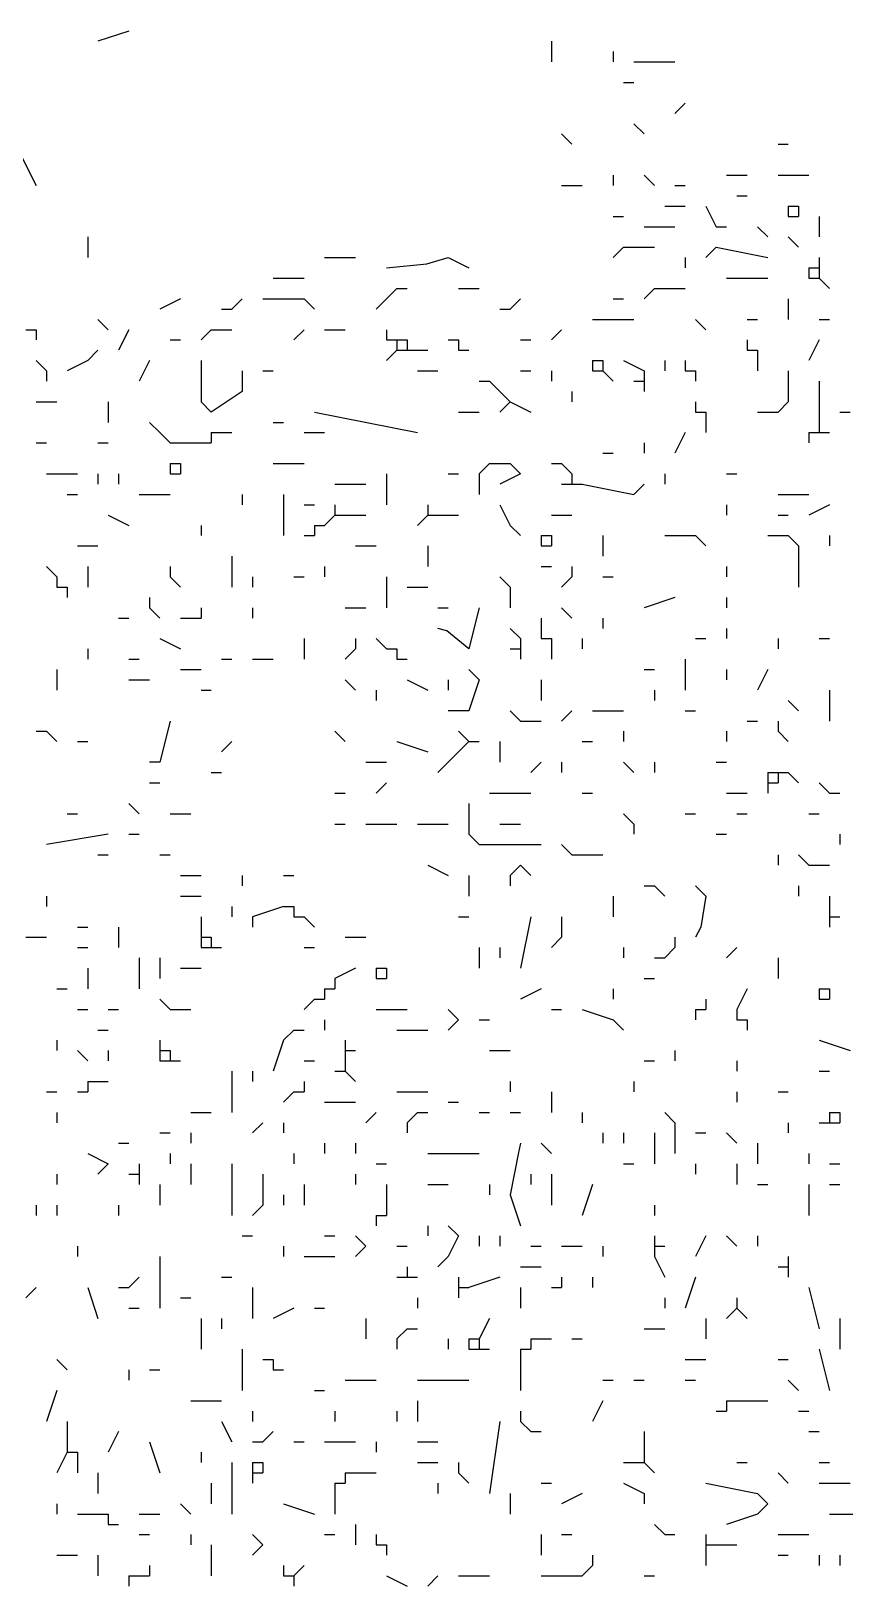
# Model space of a CAD drawing. Header units: inches. Extents: x 0 to 7.16, y 0 to 9.76.
# Drawn here: x 3.585 to 4.375, y 7.365 to 8.87 of the extents above; entities that cross this region are included whole.
import ezdxf

# ---------------------------------------------------------------- set-up
doc = ezdxf.new("R2010")
doc.units = ezdxf.units.IN
doc.header["$MEASUREMENT"] = 0

# ---------------------------------------------------------------- blocks, each defined once
blk = doc.blocks.new('drevoo')
at = {"linetype": 'Continuous'}
for points in [[(184.8302, -558.7401), (184.8002, -558.7501)], [(185.2402, -558.7501), (185.2402, -558.7701)], [(185.3002, -558.7601), (185.3002, -558.7701)], [(185.3202, -558.7701), (185.3602, -558.7701)], [(185.3102, -558.7901), (185.3202, -558.7901)], [(185.3702, -558.8101), (185.3602, -558.8201)], [(184.7102, -558.8301), (184.7402, -558.8901)], [(185.3202, -558.8301), (185.3302, -558.8401)], [(185.2502, -558.8401), (185.2602, -558.8501)], [(185.4602, -558.8501), (185.4702, -558.8501)], [(185.3002, -558.8801), (185.3002, -558.8901)], [(185.3302, -558.8801), (185.3402, -558.8901)], [(185.4102, -558.8801), (185.4302, -558.8801)], [(185.4602, -558.8801), (185.4902, -558.8801)], [(185.2502, -558.8901), (185.2702, -558.8901)], [(185.3602, -558.8901), (185.3702, -558.8901)], [(185.3502, -558.9101), (185.3702, -558.9101)], [(185.3902, -558.9101), (185.4002, -558.9301), (185.4102, -558.9301)], [(185.4202, -558.9001), (185.4302, -558.9001)], [(185.4702, -558.9101), (185.4702, -558.9201)], [(185.4702, -558.9101), (185.4802, -558.9101)], [(185.4802, -558.9101), (185.4802, -558.9201)], [(185.3002, -558.9201), (185.3102, -558.9201)], [(185.4702, -558.9201), (185.4802, -558.9201)], [(185.5002, -558.9201), (185.5002, -558.9401)], [(184.7902, -558.9401), (184.7902, -558.9601)], [(185.3302, -558.9301), (185.3602, -558.9301)], [(185.4402, -558.9301), (185.4502, -558.9401)], [(185.4702, -558.9401), (185.4802, -558.9501)], [(185.3102, -558.9501), (185.3002, -558.9601)], [(185.3102, -558.9501), (185.3402, -558.9501)], [(185.3902, -558.9601), (185.4002, -558.9501), (185.4502, -558.9601)], [(185.0202, -558.9601), (185.0502, -558.9601)], [(185.0802, -558.9701), (185.1194, -558.9663), (185.1402, -558.9601), (185.1602, -558.9701)], [(185.3702, -558.9601), (185.3702, -558.9701)], [(185.4902, -558.9701), (185.4902, -558.9801)], [(185.4902, -558.9701), (185.5002, -558.9701)], [(185.5002, -558.9601), (185.5002, -558.9701)], [(185.5002, -558.9701), (185.5002, -558.9801)], [(184.9702, -558.9801), (185.0002, -558.9801)], [(185.4102, -558.9801), (185.4502, -558.9801)], [(185.4902, -558.9801), (185.5002, -558.9801)], [(185.5002, -558.9801), (185.5102, -558.9901)], [(184.8802, -559.0001), (184.8602, -559.0101)], [(184.9402, -559.0001), (184.9302, -559.0101)], [(184.9602, -559.0001), (185.0002, -559.0001)], [(185.0002, -559.0001), (185.0102, -559.0101)], [(185.0802, -559.0001), (185.0702, -559.0101)], [(185.0902, -558.9901), (185.0802, -559.0001)], [(185.0902, -558.9901), (185.1002, -558.9901)], [(185.1502, -558.9901), (185.1702, -558.9901)], [(185.2102, -559.0001), (185.2002, -559.0101)], [(185.3002, -559.0001), (185.3102, -559.0001)], [(185.3402, -558.9901), (185.3302, -559.0001)], [(185.3402, -558.9901), (185.3702, -558.9901)], [(185.4702, -559.0001), (185.4702, -559.0201)], [(184.9202, -559.0101), (184.9302, -559.0101)], [(185.1902, -559.0101), (185.2002, -559.0101)], [(184.7302, -559.0301), (184.7402, -559.0301)], [(184.7402, -559.0301), (184.7402, -559.0401)], [(184.8002, -559.0201), (184.8102, -559.0301)], [(184.8302, -559.0301), (184.8202, -559.0501)], [(184.9102, -559.0301), (184.9002, -559.0401)], [(184.9102, -559.0301), (184.9302, -559.0301)], [(185.0002, -559.0301), (184.9902, -559.0401)], [(185.0202, -559.0301), (185.0402, -559.0301)], [(185.0802, -559.0301), (185.0802, -559.0401)], [(185.2502, -559.0301), (185.2402, -559.0401)], [(185.2802, -559.0201), (185.3202, -559.0201)], [(185.3802, -559.0201), (185.3902, -559.0301)], [(185.4302, -559.0201), (185.4402, -559.0201)], [(185.5002, -559.0201), (185.5102, -559.0201)], [(184.8702, -559.0401), (184.8802, -559.0401)], [(185.0802, -559.0401), (185.0902, -559.0401)], [(185.0902, -559.0401), (185.0902, -559.0501)], [(185.0902, -559.0401), (185.1002, -559.0401)], [(185.1002, -559.0401), (185.1002, -559.0501)], [(185.1402, -559.0401), (185.1502, -559.0401)], [(185.1502, -559.0401), (185.1502, -559.0501)], [(185.2102, -559.0401), (185.2202, -559.0401)], [(185.4302, -559.0401), (185.4302, -559.0501)], [(185.5002, -559.0401), (185.4902, -559.0601)], [(184.7402, -559.0601), (184.7502, -559.0701)], [(184.7902, -559.0601), (184.7702, -559.0701)], [(184.8002, -559.0501), (184.7902, -559.0601)], [(184.8502, -559.0601), (184.8402, -559.0801)], [(184.9002, -559.0601), (184.9002, -559.1001)], [(185.0902, -559.0501), (185.0802, -559.0601)], [(185.0902, -559.0501), (185.1002, -559.0501)], [(185.1002, -559.0501), (185.1102, -559.0501)], [(185.1102, -559.0501), (185.1202, -559.0501)], [(185.1502, -559.0501), (185.1602, -559.0501)], [(185.2802, -559.0601), (185.2802, -559.0701)], [(185.2802, -559.0601), (185.2902, -559.0601)], [(185.2902, -559.0601), (185.2902, -559.0701)], [(185.3102, -559.0601), (185.3302, -559.0701)], [(185.3502, -559.0601), (185.3502, -559.0701)], [(185.3702, -559.0601), (185.3702, -559.0701)], [(185.4302, -559.0501), (185.4402, -559.0501)], [(185.4402, -559.0501), (185.4402, -559.0601)], [(185.4402, -559.0601), (185.4402, -559.0701)], [(184.7502, -559.0701), (184.7502, -559.0801)], [(184.9402, -559.0701), (184.9402, -559.0901), (184.9102, -559.1101)], [(184.9602, -559.0701), (184.9702, -559.0701)], [(185.1102, -559.0701), (185.1302, -559.0701)], [(185.2102, -559.0701), (185.2202, -559.0701)], [(185.2402, -559.0701), (185.2402, -559.0801)], [(185.2802, -559.0701), (185.2902, -559.0701)], [(185.2902, -559.0701), (185.3002, -559.0801)], [(185.3302, -559.0701), (185.3302, -559.0801)], [(185.3702, -559.0701), (185.3802, -559.0701)], [(185.3802, -559.0701), (185.3802, -559.0801)], [(185.4702, -559.0701), (185.4702, -559.1001)], [(185.1702, -559.0801), (185.1802, -559.0801)], [(185.1802, -559.0801), (185.1902, -559.0901)], [(185.1902, -559.0901), (185.2002, -559.1001)], [(185.2602, -559.0901), (185.2602, -559.1001)], [(185.3202, -559.0801), (185.3302, -559.0801)], [(185.3302, -559.0801), (185.3302, -559.0901)], [(185.5002, -559.0801), (185.5002, -559.1201)], [(184.7402, -559.1001), (184.7602, -559.1001)], [(184.8102, -559.1001), (184.8102, -559.1201)], [(184.9002, -559.1001), (184.9102, -559.1101)], [(185.2002, -559.1001), (185.1902, -559.1101)], [(185.2002, -559.1001), (185.2202, -559.1101)], [(185.3802, -559.1001), (185.3802, -559.1101)], [(185.4702, -559.1001), (185.4602, -559.1101)], [(184.8502, -559.1201), (184.8602, -559.1301)], [(184.9702, -559.1201), (184.9802, -559.1201)], [(185.0102, -559.1101), (185.1102, -559.1301)], [(185.1502, -559.1101), (185.1702, -559.1101)], [(185.3802, -559.1101), (185.3902, -559.1101)], [(185.3902, -559.1101), (185.3902, -559.1201)], [(185.3902, -559.1201), (185.3902, -559.1301)], [(185.4402, -559.1101), (185.4602, -559.1101)], [(185.5002, -559.1201), (185.5002, -559.1301)], [(185.5202, -559.1101), (185.5302, -559.1101)], [(184.8602, -559.1301), (184.8702, -559.1401)], [(184.9102, -559.1301), (184.9102, -559.1401)], [(184.9102, -559.1301), (184.9202, -559.1301)], [(184.9202, -559.1301), (184.9302, -559.1301)], [(185.0002, -559.1301), (185.0202, -559.1301)], [(185.3702, -559.1301), (185.3602, -559.1501)], [(185.4902, -559.1301), (185.4902, -559.1401)], [(185.4902, -559.1301), (185.5002, -559.1301)], [(185.5002, -559.1301), (185.5102, -559.1301)], [(184.7402, -559.1401), (184.7502, -559.1401)], [(184.8002, -559.1401), (184.8102, -559.1401)], [(184.8702, -559.1401), (184.9002, -559.1401)], [(184.9002, -559.1401), (184.9102, -559.1401)], [(185.2902, -559.1501), (185.3002, -559.1501)], [(185.3302, -559.1401), (185.3302, -559.1501)], [(184.8702, -559.1601), (184.8702, -559.1701)], [(184.8702, -559.1601), (184.8802, -559.1601)], [(184.8802, -559.1601), (184.8802, -559.1701)], [(184.9702, -559.1601), (185.0002, -559.1601)], [(185.1802, -559.1601), (185.1702, -559.1701)], [(185.1802, -559.1601), (185.2002, -559.1601)], [(185.2002, -559.1601), (185.2102, -559.1701)], [(185.2402, -559.1601), (185.2502, -559.1601)], [(185.2502, -559.1601), (185.2602, -559.1701)], [(184.7502, -559.1701), (184.7802, -559.1701)], [(184.8002, -559.1701), (184.8002, -559.1801)], [(184.8202, -559.1701), (184.8202, -559.1801)], [(184.8702, -559.1701), (184.8802, -559.1701)], [(185.0302, -559.1801), (185.0602, -559.1801)], [(185.0802, -559.1701), (185.0802, -559.2001)], [(185.1402, -559.1701), (185.1502, -559.1701)], [(185.1702, -559.1701), (185.1702, -559.1901)], [(185.2102, -559.1701), (185.1902, -559.1801)], [(185.2502, -559.1801), (185.2602, -559.1801)], [(185.2602, -559.1701), (185.2602, -559.1801)], [(185.2602, -559.1801), (185.2702, -559.1801)], [(185.2702, -559.1801), (185.3202, -559.1901)], [(185.3302, -559.1801), (185.3202, -559.1901)], [(185.3502, -559.1701), (185.3502, -559.1801)], [(185.4102, -559.1701), (185.4202, -559.1701)], [(184.7702, -559.1901), (184.7802, -559.1901)], [(184.8402, -559.1901), (184.8702, -559.1901)], [(184.9402, -559.1901), (184.9402, -559.2001)], [(184.9802, -559.1901), (184.9802, -559.2301)], [(185.4602, -559.1901), (185.4902, -559.1901)], [(184.8102, -559.2101), (184.8302, -559.2201)], [(185.0002, -559.2001), (185.0102, -559.2001)], [(185.0302, -559.2101), (185.0202, -559.2201)], [(185.0302, -559.2001), (185.0302, -559.2101)], [(185.0302, -559.2101), (185.0402, -559.2101)], [(185.0402, -559.2101), (185.0602, -559.2101)], [(185.1202, -559.2101), (185.1102, -559.2201)], [(185.1202, -559.2001), (185.1202, -559.2101)], [(185.1202, -559.2101), (185.1302, -559.2101)], [(185.1302, -559.2101), (185.1502, -559.2101)], [(185.1902, -559.2001), (185.2002, -559.2201)], [(185.2402, -559.2101), (185.2602, -559.2101)], [(185.4102, -559.2001), (185.4102, -559.2101)], [(185.4602, -559.2101), (185.4702, -559.2101)], [(185.5102, -559.2001), (185.4902, -559.2101)], [(184.9002, -559.2201), (184.9002, -559.2301)], [(185.0102, -559.2201), (185.0102, -559.2301)], [(185.0102, -559.2201), (185.0202, -559.2201)], [(185.2002, -559.2201), (185.2102, -559.2301)], [(184.7802, -559.2401), (184.8002, -559.2401)], [(185.0002, -559.2301), (185.0102, -559.2301)], [(185.0502, -559.2401), (185.0702, -559.2401)], [(185.1202, -559.2401), (185.1202, -559.2601)], [(185.2302, -559.2301), (185.2302, -559.2401)], [(185.2302, -559.2301), (185.2402, -559.2301)], [(185.2302, -559.2401), (185.2402, -559.2401)], [(185.2402, -559.2301), (185.2402, -559.2401)], [(185.2902, -559.2301), (185.2902, -559.2501)], [(185.3502, -559.2301), (185.3802, -559.2301)], [(185.3802, -559.2301), (185.3902, -559.2401)], [(185.4502, -559.2301), (185.4702, -559.2301)], [(185.4702, -559.2301), (185.4802, -559.2401)], [(185.4802, -559.2401), (185.4802, -559.2801)], [(185.5102, -559.2301), (185.5102, -559.2401)], [(184.9302, -559.2501), (184.9302, -559.2801)], [(184.7502, -559.2601), (184.7602, -559.2701)], [(184.7602, -559.2701), (184.7602, -559.2801)], [(184.7902, -559.2601), (184.7902, -559.2801)], [(184.8702, -559.2601), (184.8702, -559.2701)], [(184.8702, -559.2701), (184.8802, -559.2801)], [(184.9502, -559.2701), (184.9502, -559.2801)], [(184.9902, -559.2701), (185.0002, -559.2701)], [(185.0202, -559.2601), (185.0202, -559.2701)], [(185.0802, -559.2701), (185.0802, -559.3001)], [(185.1902, -559.2701), (185.2002, -559.2801)], [(185.2302, -559.2601), (185.2402, -559.2601)], [(185.2602, -559.2701), (185.2502, -559.2801)], [(185.2602, -559.2601), (185.2602, -559.2701)], [(185.2902, -559.2701), (185.3002, -559.2701)], [(185.4102, -559.2601), (185.4102, -559.2701)], [(184.7602, -559.2801), (184.7702, -559.2801)], [(184.7702, -559.2801), (184.7702, -559.2901)], [(185.1002, -559.2801), (185.1202, -559.2801)], [(185.2002, -559.2801), (185.2002, -559.3001)], [(184.8502, -559.2901), (184.8502, -559.3001)], [(184.8502, -559.3001), (184.8602, -559.3101)], [(184.9002, -559.3001), (184.9002, -559.3101)], [(184.9502, -559.3001), (184.9502, -559.3101)], [(185.0402, -559.3001), (185.0602, -559.3001)], [(185.1702, -559.3001), (185.1602, -559.3401), (185.1387, -559.3224), (185.1302, -559.3201)], [(185.1302, -559.3001), (185.1402, -559.3001)], [(185.2502, -559.3001), (185.2602, -559.3101)], [(185.3602, -559.2901), (185.3302, -559.3001)], [(185.4102, -559.2901), (185.4102, -559.3001)], [(184.8202, -559.3101), (184.8302, -559.3101)], [(184.8802, -559.3101), (184.8902, -559.3101)], [(184.8902, -559.3101), (184.9002, -559.3101)], [(185.2302, -559.3101), (185.2302, -559.3201)], [(185.2902, -559.3101), (185.2902, -559.3201)], [(184.8602, -559.3301), (184.8802, -559.3401)], [(185.0002, -559.3301), (185.0002, -559.3501)], [(185.0502, -559.3301), (185.0502, -559.3401)], [(185.0702, -559.3301), (185.0802, -559.3401)], [(185.2002, -559.3201), (185.2102, -559.3301)], [(185.2102, -559.3301), (185.2102, -559.3401)], [(185.2302, -559.3201), (185.2302, -559.3301)], [(185.2302, -559.3301), (185.2402, -559.3301)], [(185.2402, -559.3301), (185.2402, -559.3401)], [(185.2702, -559.3301), (185.2702, -559.3401)], [(185.3802, -559.3301), (185.3902, -559.3301)], [(185.4102, -559.3201), (185.4102, -559.3301)], [(185.4602, -559.3301), (185.4602, -559.3401)], [(185.5002, -559.3301), (185.5102, -559.3301)], [(184.7902, -559.3401), (184.7902, -559.3501)], [(185.0502, -559.3401), (185.0402, -559.3501)], [(185.0802, -559.3401), (185.0902, -559.3401)], [(185.0902, -559.3401), (185.0902, -559.3501)], [(185.2002, -559.3401), (185.2102, -559.3401)], [(185.2102, -559.3401), (185.2102, -559.3501)], [(185.2402, -559.3401), (185.2402, -559.3501)], [(184.7602, -559.3601), (184.7602, -559.3801)], [(184.8302, -559.3501), (184.8402, -559.3501)], [(184.8802, -559.3601), (184.9002, -559.3601)], [(184.9202, -559.3501), (184.9302, -559.3501)], [(184.9502, -559.3501), (184.9702, -559.3501)], [(185.0902, -559.3501), (185.1002, -559.3501)], [(185.1602, -559.3601), (185.1702, -559.3701)], [(185.3302, -559.3601), (185.3402, -559.3601)], [(185.3702, -559.3501), (185.3702, -559.3801)], [(185.4102, -559.3601), (185.4102, -559.3701)], [(185.4502, -559.3601), (185.4402, -559.3801)], [(184.8302, -559.3701), (184.8502, -559.3701)], [(185.0402, -559.3701), (185.0502, -559.3801)], [(185.1002, -559.3701), (185.1202, -559.3801)], [(185.1702, -559.3701), (185.1602, -559.4001), (185.1402, -559.4001)], [(185.1402, -559.3701), (185.1402, -559.3801)], [(185.2302, -559.3701), (185.2302, -559.3901)], [(184.9002, -559.3801), (184.9102, -559.3801)], [(185.0702, -559.3801), (185.0702, -559.3901)], [(185.3402, -559.3801), (185.3402, -559.3901)], [(185.4702, -559.3901), (185.4802, -559.4001)], [(185.5102, -559.3801), (185.5102, -559.4101)], [(185.2002, -559.4001), (185.2102, -559.4101)], [(185.2602, -559.4001), (185.2502, -559.4101)], [(185.2802, -559.4001), (185.3102, -559.4001)], [(185.3702, -559.4001), (185.3802, -559.4001)], [(184.7402, -559.4201), (184.7502, -559.4201)], [(184.7502, -559.4201), (184.7602, -559.4301)], [(184.8702, -559.4101), (184.8602, -559.4501), (184.8502, -559.4501)], [(185.0302, -559.4201), (185.0402, -559.4301)], [(185.1502, -559.4201), (185.1602, -559.4301)], [(185.2102, -559.4101), (185.2302, -559.4101)], [(185.3102, -559.4201), (185.3102, -559.4301)], [(185.4102, -559.4201), (185.4102, -559.4301)], [(185.4302, -559.4101), (185.4402, -559.4101)], [(185.4602, -559.4101), (185.4602, -559.4201)], [(185.4602, -559.4201), (185.4702, -559.4301)], [(184.7802, -559.4301), (184.7902, -559.4301)], [(184.9302, -559.4301), (184.9202, -559.4401)], [(185.0902, -559.4301), (185.1202, -559.4401)], [(185.1602, -559.4301), (185.1302, -559.4601)], [(185.1602, -559.4301), (185.1702, -559.4301)], [(185.1902, -559.4301), (185.1902, -559.4501)], [(185.2702, -559.4301), (185.2802, -559.4301)], [(185.0602, -559.4501), (185.0802, -559.4501)], [(185.2302, -559.4501), (185.2202, -559.4601)], [(185.2502, -559.4501), (185.2502, -559.4601)], [(185.3102, -559.4501), (185.3202, -559.4601)], [(185.3402, -559.4501), (185.3402, -559.4601)], [(185.4002, -559.4501), (185.4102, -559.4501)], [(184.9102, -559.4601), (184.9202, -559.4601)], [(185.4502, -559.4601), (185.4502, -559.4701)], [(185.4502, -559.4601), (185.4602, -559.4601)], [(185.4602, -559.4601), (185.4602, -559.4701)], [(185.4602, -559.4601), (185.4702, -559.4601)], [(185.4702, -559.4601), (185.4802, -559.4701)], [(184.8502, -559.4701), (184.8602, -559.4701)], [(185.0302, -559.4801), (185.0402, -559.4801)], [(185.0802, -559.4701), (185.0702, -559.4801)], [(185.1802, -559.4801), (185.2202, -559.4801)], [(185.2702, -559.4801), (185.2802, -559.4801)], [(185.4102, -559.4801), (185.4302, -559.4801)], [(185.4502, -559.4701), (185.4502, -559.4801)], [(185.4502, -559.4701), (185.4602, -559.4701)], [(185.5002, -559.4701), (185.5102, -559.4801)], [(185.5102, -559.4801), (185.5202, -559.4801)], [(184.8302, -559.4901), (184.8402, -559.5001)], [(185.1602, -559.4901), (185.1602, -559.5201)], [(184.7702, -559.5001), (184.7802, -559.5001)], [(184.8702, -559.5001), (184.8902, -559.5001)], [(185.0302, -559.5101), (185.0402, -559.5101)], [(185.0602, -559.5101), (185.0902, -559.5101)], [(185.1102, -559.5101), (185.1402, -559.5101)], [(185.1902, -559.5101), (185.2102, -559.5101)], [(185.3102, -559.5001), (185.3202, -559.5101)], [(185.3202, -559.5101), (185.3202, -559.5201)], [(185.3702, -559.5001), (185.3802, -559.5001)], [(185.4202, -559.5001), (185.4302, -559.5001)], [(185.4902, -559.5001), (185.5002, -559.5001)], [(184.8102, -559.5201), (184.7502, -559.5301)], [(184.8302, -559.5201), (184.8402, -559.5201)], [(185.1602, -559.5201), (185.1702, -559.5301)], [(185.4002, -559.5201), (185.4102, -559.5201)], [(185.5202, -559.5201), (185.5202, -559.5301)], [(184.8002, -559.5401), (184.8102, -559.5401)], [(184.8602, -559.5401), (184.8702, -559.5401)], [(185.1702, -559.5301), (185.2302, -559.5301)], [(185.2502, -559.5301), (185.2602, -559.5401)], [(185.2602, -559.5401), (185.2902, -559.5401)], [(185.4602, -559.5401), (185.4602, -559.5501)], [(185.4802, -559.5401), (185.4902, -559.5501)], [(185.1202, -559.5501), (185.1402, -559.5601)], [(185.2102, -559.5501), (185.2002, -559.5601)], [(185.2102, -559.5501), (185.2202, -559.5601)], [(185.4902, -559.5501), (185.5102, -559.5501)], [(184.8802, -559.5601), (184.9002, -559.5601)], [(184.9402, -559.5601), (184.9402, -559.5701)], [(184.9802, -559.5601), (184.9902, -559.5601)], [(185.1602, -559.5601), (185.1602, -559.5801)], [(185.2002, -559.5601), (185.2002, -559.5701)], [(185.3302, -559.5701), (185.3402, -559.5701)], [(185.3402, -559.5701), (185.3502, -559.5801)], [(185.3802, -559.5701), (185.3902, -559.5801), (185.3852, -559.6101), (185.3802, -559.6201)], [(185.4802, -559.5701), (185.4802, -559.5801)], [(184.7502, -559.5801), (184.7502, -559.5901)], [(184.8802, -559.5801), (184.9002, -559.5801)], [(185.3002, -559.5801), (185.3002, -559.6001)], [(185.5102, -559.5801), (185.5102, -559.5901)], [(184.9002, -559.6001), (184.9002, -559.6101)], [(184.9302, -559.5901), (184.9302, -559.6001)], [(184.9802, -559.5901), (184.9502, -559.6001), (184.9502, -559.6101)], [(184.9802, -559.5901), (184.9902, -559.5901)], [(184.9902, -559.5901), (184.9902, -559.6001)], [(184.9902, -559.6001), (185.0002, -559.6001)], [(185.0002, -559.6001), (185.0102, -559.6101)], [(185.1502, -559.6001), (185.1602, -559.6001)], [(185.2202, -559.6001), (185.2102, -559.6501)], [(185.2502, -559.6001), (185.2502, -559.6201)], [(185.5102, -559.5901), (185.5102, -559.6001)], [(185.5102, -559.6001), (185.5102, -559.6101)], [(185.5102, -559.6001), (185.5202, -559.6001)], [(184.7802, -559.6101), (184.7902, -559.6101)], [(184.8202, -559.6101), (184.8202, -559.6301)], [(184.9002, -559.6101), (184.9002, -559.6201)], [(184.7302, -559.6201), (184.7502, -559.6201)], [(184.7802, -559.6301), (184.7902, -559.6301)], [(184.9002, -559.6201), (184.9002, -559.6301)], [(184.9002, -559.6201), (184.9102, -559.6201)], [(184.9002, -559.6301), (184.9102, -559.6301)], [(184.9102, -559.6201), (184.9102, -559.6301)], [(184.9102, -559.6301), (184.9202, -559.6301)], [(185.0002, -559.6301), (185.0102, -559.6301)], [(185.0402, -559.6201), (185.0602, -559.6201)], [(185.1702, -559.6301), (185.1702, -559.6501)], [(185.1902, -559.6301), (185.1902, -559.6401)], [(185.2502, -559.6201), (185.2402, -559.6301)], [(185.3102, -559.6301), (185.3102, -559.6401)], [(185.3602, -559.6301), (185.3502, -559.6401)], [(185.3602, -559.6201), (185.3602, -559.6301)], [(185.4202, -559.6301), (185.4102, -559.6401)], [(184.8402, -559.6401), (184.8402, -559.6701)], [(184.8602, -559.6401), (184.8602, -559.6601)], [(185.3402, -559.6401), (185.3502, -559.6401)], [(185.4602, -559.6401), (185.4602, -559.6601)], [(184.7902, -559.6501), (184.7902, -559.6701)], [(184.8802, -559.6501), (184.9002, -559.6501)], [(185.0502, -559.6501), (185.0302, -559.6601)], [(185.0302, -559.6601), (185.0302, -559.6701)], [(185.0702, -559.6501), (185.0702, -559.6601)], [(185.0702, -559.6501), (185.0802, -559.6501)], [(185.0702, -559.6601), (185.0802, -559.6601)], [(185.0802, -559.6501), (185.0802, -559.6601)], [(185.3302, -559.6601), (185.3402, -559.6601)], [(184.7602, -559.6701), (184.7702, -559.6701)], [(185.0202, -559.6701), (185.0202, -559.6801)], [(185.0202, -559.6701), (185.0302, -559.6701)], [(185.2302, -559.6701), (185.2102, -559.6801)], [(185.3002, -559.6701), (185.3002, -559.6801)], [(185.4302, -559.6701), (185.4202, -559.6901)], [(185.5002, -559.6701), (185.5002, -559.6801)], [(185.5002, -559.6701), (185.5102, -559.6701)], [(185.5102, -559.6701), (185.5102, -559.6801)], [(184.7802, -559.6901), (184.7902, -559.6901)], [(184.8102, -559.6901), (184.8202, -559.6901)], [(184.8602, -559.6801), (184.8702, -559.6901)], [(184.8702, -559.6901), (184.8902, -559.6901)], [(185.0102, -559.6801), (185.0002, -559.6901)], [(185.0102, -559.6801), (185.0202, -559.6801)], [(185.0702, -559.6901), (185.1002, -559.6901)], [(185.1402, -559.6901), (185.1502, -559.7001), (185.1402, -559.7101)], [(185.2402, -559.6901), (185.2502, -559.6901)], [(185.2702, -559.6901), (185.3002, -559.7001)], [(185.3802, -559.6901), (185.3802, -559.7001)], [(185.3802, -559.6901), (185.3902, -559.6901)], [(185.3902, -559.6801), (185.3902, -559.6901)], [(185.4202, -559.6901), (185.4202, -559.7001)], [(185.5002, -559.6801), (185.5102, -559.6801)], [(185.0202, -559.7001), (185.0202, -559.7101)], [(185.1702, -559.7001), (185.1802, -559.7001)], [(185.3002, -559.7001), (185.3102, -559.7101)], [(185.4202, -559.7001), (185.4302, -559.7001)], [(185.4302, -559.7001), (185.4302, -559.7101)], [(184.7602, -559.7201), (184.7602, -559.7301)], [(184.8002, -559.7101), (184.8102, -559.7101)], [(184.8602, -559.7201), (184.8602, -559.7301)], [(184.9802, -559.7201), (184.9702, -559.7501)], [(184.9902, -559.7101), (184.9802, -559.7201)], [(184.9902, -559.7101), (185.0002, -559.7101)], [(185.0402, -559.7201), (185.0402, -559.7301)], [(185.0902, -559.7101), (185.1202, -559.7101)], [(185.5002, -559.7201), (185.5302, -559.7301)], [(184.7802, -559.7301), (184.7902, -559.7401)], [(184.8102, -559.7301), (184.8102, -559.7401)], [(184.8602, -559.7301), (184.8602, -559.7401)], [(184.8602, -559.7301), (184.8702, -559.7301)], [(184.8702, -559.7301), (184.8702, -559.7401)], [(185.0402, -559.7301), (185.0402, -559.7401)], [(185.0402, -559.7301), (185.0502, -559.7301)], [(185.1802, -559.7301), (185.2002, -559.7301)], [(185.3602, -559.7301), (185.3602, -559.7401)], [(184.8602, -559.7401), (184.8702, -559.7401)], [(184.8702, -559.7401), (184.8802, -559.7401)], [(184.9302, -559.7501), (184.9302, -559.7901)], [(184.9502, -559.7501), (184.9502, -559.7601)], [(185.0002, -559.7401), (185.0102, -559.7401)], [(185.0302, -559.7501), (185.0402, -559.7501)], [(185.0402, -559.7401), (185.0402, -559.7501)], [(185.0402, -559.7501), (185.0502, -559.7601)], [(185.3302, -559.7401), (185.3402, -559.7401)], [(185.4202, -559.7401), (185.4202, -559.7501)], [(185.5002, -559.7501), (185.5102, -559.7501)], [(184.7902, -559.7601), (184.7902, -559.7701)], [(184.7902, -559.7601), (184.8002, -559.7601)], [(184.8002, -559.7601), (184.8102, -559.7601)], [(185.0002, -559.7601), (185.0002, -559.7701)], [(185.2002, -559.7601), (185.2002, -559.7701)], [(185.3202, -559.7601), (185.3202, -559.7701)], [(184.7502, -559.7701), (184.7602, -559.7701)], [(184.7802, -559.7701), (184.7902, -559.7701)], [(184.9902, -559.7701), (184.9802, -559.7801)], [(184.9902, -559.7701), (185.0002, -559.7701)], [(185.0202, -559.7801), (185.0502, -559.7801)], [(185.0902, -559.7701), (185.1202, -559.7701)], [(185.1402, -559.7801), (185.1502, -559.7801)], [(185.2402, -559.7701), (185.2402, -559.7901)], [(185.4202, -559.7701), (185.4202, -559.7801)], [(185.4602, -559.7701), (185.4702, -559.7701)], [(184.7602, -559.7901), (184.7602, -559.8001)], [(184.8902, -559.7901), (184.9102, -559.7901)], [(185.0702, -559.7901), (185.0602, -559.8001)], [(185.1102, -559.7901), (185.1002, -559.8001)], [(185.1102, -559.7901), (185.1202, -559.7901)], [(185.1702, -559.7901), (185.1802, -559.7901)], [(185.2002, -559.7901), (185.2102, -559.7901)], [(185.2702, -559.7901), (185.2702, -559.8001)], [(185.3502, -559.7901), (185.3602, -559.8001)], [(185.5102, -559.7901), (185.5102, -559.8001)], [(185.5102, -559.7901), (185.5202, -559.7901)], [(185.5202, -559.7901), (185.5202, -559.8001)], [(184.8602, -559.8101), (184.8702, -559.8101)], [(184.8902, -559.8101), (184.8902, -559.8201)], [(184.9602, -559.8001), (184.9502, -559.8101)], [(184.9802, -559.8001), (184.9802, -559.8101)], [(185.1002, -559.8001), (185.1002, -559.8101)], [(185.2902, -559.8101), (185.2902, -559.8201)], [(185.3102, -559.8101), (185.3102, -559.8201)], [(185.3402, -559.8101), (185.3402, -559.8401)], [(185.3602, -559.8001), (185.3602, -559.8301)], [(185.3802, -559.8101), (185.3902, -559.8101)], [(185.4102, -559.8101), (185.4202, -559.8201)], [(185.4702, -559.8001), (185.4702, -559.8101)], [(185.5002, -559.8001), (185.5102, -559.8001)], [(185.5102, -559.8001), (185.5202, -559.8001)], [(184.8202, -559.8201), (184.8302, -559.8201)], [(185.0202, -559.8201), (185.0202, -559.8301)], [(185.0502, -559.8201), (185.0502, -559.8301)], [(185.2102, -559.8201), (185.2082, -559.8291), (185.2002, -559.8701), (185.2102, -559.9001)], [(185.2302, -559.8201), (185.2402, -559.8301)], [(185.4402, -559.8201), (185.4402, -559.8401)], [(184.7902, -559.8301), (184.8102, -559.8401)], [(184.8102, -559.8401), (184.8002, -559.8501)], [(184.8402, -559.8401), (184.8402, -559.8501)], [(184.8702, -559.8301), (184.8702, -559.8401)], [(184.8902, -559.8401), (184.8902, -559.8601)], [(184.9302, -559.8401), (184.9302, -559.8901)], [(184.9902, -559.8301), (184.9902, -559.8401)], [(185.0702, -559.8401), (185.0802, -559.8401)], [(185.1202, -559.8301), (185.1702, -559.8301)], [(185.3102, -559.8401), (185.3202, -559.8401)], [(185.3802, -559.8401), (185.3802, -559.8501)], [(185.4202, -559.8401), (185.4202, -559.8601)], [(185.4902, -559.8301), (185.4902, -559.8401)], [(185.5102, -559.8401), (185.5202, -559.8401)], [(184.7602, -559.8501), (184.7602, -559.8601)], [(184.8302, -559.8501), (184.8402, -559.8501)], [(184.8402, -559.8501), (184.8402, -559.8601)], [(184.9602, -559.8501), (184.9602, -559.8801)], [(185.0502, -559.8501), (185.0502, -559.8601)], [(185.2202, -559.8501), (185.2202, -559.8601)], [(185.2402, -559.8501), (185.2402, -559.8801)], [(184.8602, -559.8601), (184.8602, -559.8801)], [(184.9802, -559.8701), (184.9802, -559.8801)], [(185.0002, -559.8601), (185.0002, -559.8801)], [(185.0802, -559.8601), (185.0802, -559.8801)], [(185.1202, -559.8601), (185.1402, -559.8601)], [(185.1802, -559.8601), (185.1802, -559.8701)], [(185.2802, -559.8601), (185.2702, -559.8901)], [(185.4402, -559.8601), (185.4502, -559.8601)], [(185.4902, -559.8601), (185.4902, -559.8901)], [(185.5102, -559.8601), (185.5202, -559.8601)], [(184.7402, -559.8801), (184.7402, -559.8901)], [(184.7602, -559.8801), (184.7602, -559.8901)], [(184.8202, -559.8801), (184.8202, -559.8901)], [(184.9602, -559.8801), (184.9502, -559.8901)], [(185.0802, -559.8801), (185.0802, -559.8901)], [(185.3402, -559.8801), (185.3402, -559.8901)], [(185.0702, -559.8901), (185.0702, -559.9001)], [(185.0702, -559.8901), (185.0802, -559.8901)], [(185.1202, -559.9001), (185.1202, -559.9101)], [(185.1402, -559.9001), (185.1502, -559.9101)], [(184.7802, -559.9201), (184.7802, -559.9301)], [(184.9402, -559.9101), (184.9502, -559.9101)], [(184.9802, -559.9201), (184.9802, -559.9301)], [(185.0202, -559.9101), (185.0302, -559.9101)], [(185.0502, -559.9101), (185.0602, -559.9201), (185.0502, -559.9301)], [(185.0902, -559.9201), (185.1002, -559.9201)], [(185.1502, -559.9101), (185.1402, -559.9301)], [(185.1702, -559.9101), (185.1702, -559.9201)], [(185.1902, -559.9101), (185.1902, -559.9201)], [(185.2202, -559.9201), (185.2302, -559.9201)], [(185.2502, -559.9201), (185.2702, -559.9201)], [(185.2902, -559.9201), (185.2902, -559.9301)], [(185.3402, -559.9101), (185.3402, -559.9201)], [(185.3402, -559.9201), (185.3402, -559.9301)], [(185.3402, -559.9201), (185.3502, -559.9201)], [(185.3902, -559.9101), (185.3802, -559.9301)], [(185.4102, -559.9101), (185.4202, -559.9201)], [(185.4402, -559.9101), (185.4402, -559.9201)], [(184.8602, -559.9301), (184.8602, -559.9801)], [(185.0002, -559.9301), (185.0302, -559.9301)], [(185.1402, -559.9301), (185.1302, -559.9401)], [(185.3402, -559.9301), (185.3502, -559.9501)], [(185.4702, -559.9301), (185.4702, -559.9401)], [(184.8402, -559.9501), (184.8302, -559.9601)], [(184.9202, -559.9501), (184.9302, -559.9501)], [(185.0902, -559.9501), (185.1002, -559.9501)], [(185.1002, -559.9401), (185.1002, -559.9501)], [(185.1002, -559.9501), (185.1102, -559.9501)], [(185.1502, -559.9501), (185.1502, -559.9601)], [(185.1902, -559.9501), (185.1602, -559.9601)], [(185.2102, -559.9401), (185.2302, -559.9401)], [(185.2502, -559.9501), (185.2502, -559.9601)], [(185.2802, -559.9501), (185.2802, -559.9601)], [(185.3802, -559.9501), (185.3702, -559.9801)], [(185.4602, -559.9401), (185.4702, -559.9401)], [(185.4702, -559.9401), (185.4702, -559.9501)], [(184.7402, -559.9601), (184.7302, -559.9701)], [(184.7902, -559.9601), (184.8002, -559.9901)], [(184.8202, -559.9601), (184.8302, -559.9601)], [(184.9502, -559.9601), (184.9502, -559.9901)], [(185.1502, -559.9601), (185.1502, -559.9701)], [(185.1502, -559.9601), (185.1602, -559.9601)], [(185.2102, -559.9601), (185.2102, -559.9801)], [(185.2402, -559.9601), (185.2502, -559.9601)], [(185.4902, -559.9601), (185.5002, -560.0001)], [(184.8302, -559.9801), (184.8402, -559.9801)], [(184.8802, -559.9701), (184.8902, -559.9701)], [(184.9902, -559.9801), (184.9702, -559.9901)], [(185.0102, -559.9801), (185.0202, -559.9801)], [(185.1102, -559.9701), (185.1102, -559.9801)], [(185.3502, -559.9701), (185.3502, -559.9801)], [(185.4202, -559.9801), (185.4102, -559.9901)], [(185.4202, -559.9701), (185.4202, -559.9801)], [(185.4202, -559.9801), (185.4302, -559.9901)], [(184.9002, -559.9901), (184.9002, -560.0201)], [(184.9202, -559.9901), (184.9202, -560.0001)], [(185.0602, -559.9901), (185.0602, -560.0101)], [(185.1802, -559.9901), (185.1702, -560.0101)], [(185.3902, -559.9901), (185.3902, -560.0101)], [(185.5202, -559.9901), (185.5202, -560.0201)], [(185.1002, -560.0001), (185.0902, -560.0101)], [(185.0902, -560.0101), (185.0902, -560.0201)], [(185.1002, -560.0001), (185.1102, -560.0001)], [(185.1402, -560.0101), (185.1402, -560.0201)], [(185.1602, -560.0101), (185.1602, -560.0201)], [(185.1602, -560.0101), (185.1702, -560.0101)], [(185.1702, -560.0101), (185.1702, -560.0201)], [(185.2202, -560.0101), (185.2202, -560.0201)], [(185.2202, -560.0101), (185.2302, -560.0101)], [(185.2302, -560.0101), (185.2402, -560.0101)], [(185.2602, -560.0101), (185.2702, -560.0101)], [(185.3302, -560.0001), (185.3502, -560.0001)], [(184.9402, -560.0201), (184.9402, -560.0601)], [(185.1602, -560.0201), (185.1702, -560.0201)], [(185.1702, -560.0201), (185.1802, -560.0201)], [(185.2102, -560.0201), (185.2102, -560.0301)], [(185.2102, -560.0201), (185.2202, -560.0201)], [(185.5002, -560.0201), (185.5102, -560.0601)], [(184.7602, -560.0301), (184.7702, -560.0401)], [(184.8302, -560.0401), (184.8302, -560.0501)], [(184.8502, -560.0401), (184.8602, -560.0401)], [(184.9602, -560.0301), (184.9702, -560.0301)], [(184.9702, -560.0301), (184.9702, -560.0401)], [(184.9702, -560.0401), (184.9802, -560.0401)], [(185.2102, -560.0301), (185.2102, -560.0601)], [(185.3702, -560.0301), (185.3902, -560.0301)], [(185.4602, -560.0301), (185.4702, -560.0301)], [(185.0402, -560.0501), (185.0702, -560.0501)], [(185.1102, -560.0501), (185.1602, -560.0501)], [(185.2902, -560.0501), (185.3002, -560.0501)], [(185.3202, -560.0501), (185.3302, -560.0501)], [(185.3702, -560.0501), (185.3802, -560.0501)], [(185.4702, -560.0501), (185.4802, -560.0601)], [(184.7602, -560.0601), (184.7502, -560.0901)], [(184.8902, -560.0701), (184.9202, -560.0701)], [(185.0102, -560.0601), (185.0202, -560.0601)], [(185.1102, -560.0701), (185.1102, -560.0901)], [(185.2902, -560.0701), (185.2802, -560.0901)], [(185.4102, -560.0701), (185.4102, -560.0801)], [(185.4102, -560.0701), (185.4202, -560.0701)], [(185.4202, -560.0701), (185.4502, -560.0701)], [(184.9502, -560.0801), (184.9502, -560.0901)], [(185.0302, -560.0801), (185.0302, -560.0901)], [(185.0902, -560.0801), (185.0902, -560.0901)], [(185.2102, -560.0801), (185.2102, -560.0901)], [(185.4002, -560.0801), (185.4102, -560.0801)], [(185.4802, -560.0801), (185.4902, -560.0801)], [(184.7702, -560.0901), (184.7702, -560.1101)], [(184.8202, -560.1001), (184.8102, -560.1201)], [(184.9202, -560.0901), (184.9302, -560.1101)], [(184.9702, -560.1001), (184.9602, -560.1101)], [(185.1902, -560.0901), (185.1802, -560.1601)], [(185.2102, -560.0901), (185.2202, -560.1001)], [(185.2202, -560.1001), (185.2302, -560.1001)], [(185.3302, -560.1001), (185.3302, -560.1201)], [(185.4902, -560.1001), (185.5002, -560.1001)], [(184.7702, -560.1101), (184.7702, -560.1201)], [(184.8502, -560.1101), (184.8602, -560.1401)], [(184.9502, -560.1101), (184.9602, -560.1101)], [(184.9902, -560.1101), (185.0002, -560.1101)], [(185.0202, -560.1101), (185.0502, -560.1101)], [(185.0702, -560.1101), (185.0702, -560.1201)], [(185.1102, -560.1101), (185.1302, -560.1101)], [(184.7702, -560.1201), (184.7602, -560.1401)], [(184.7702, -560.1201), (184.7802, -560.1201)], [(184.7802, -560.1201), (184.7802, -560.1301)], [(184.7802, -560.1301), (184.7802, -560.1401)], [(184.9002, -560.1201), (184.9002, -560.1301)], [(184.9302, -560.1301), (184.9302, -560.1801)], [(184.9502, -560.1301), (184.9502, -560.1401)], [(184.9502, -560.1301), (184.9602, -560.1301)], [(184.9602, -560.1301), (184.9602, -560.1401)], [(185.1102, -560.1301), (185.1302, -560.1301)], [(185.1502, -560.1301), (185.1502, -560.1401)], [(185.3102, -560.1301), (185.3202, -560.1301)], [(185.3202, -560.1301), (185.3302, -560.1301)], [(185.3302, -560.1201), (185.3302, -560.1301)], [(185.3302, -560.1301), (185.3402, -560.1401)], [(185.4202, -560.1301), (185.4302, -560.1301)], [(185.5002, -560.1301), (185.5102, -560.1301)], [(184.8002, -560.1401), (184.8002, -560.1601)], [(184.9502, -560.1401), (184.9502, -560.1501)], [(184.9502, -560.1401), (184.9602, -560.1401)], [(185.0402, -560.1401), (185.0402, -560.1501)], [(185.0402, -560.1401), (185.0502, -560.1401)], [(185.0502, -560.1401), (185.0702, -560.1401)], [(185.1502, -560.1401), (185.1602, -560.1501)], [(185.4602, -560.1401), (185.4702, -560.1501)], [(184.9102, -560.1501), (184.9102, -560.1701)], [(185.0302, -560.1501), (185.0302, -560.1601)], [(185.0302, -560.1501), (185.0402, -560.1501)], [(185.0302, -560.1601), (185.0302, -560.1801)], [(185.1302, -560.1501), (185.1302, -560.1601)], [(185.2002, -560.1601), (185.2002, -560.1801)], [(185.2302, -560.1501), (185.2402, -560.1501)], [(185.2702, -560.1601), (185.2502, -560.1701)], [(185.3102, -560.1501), (185.3302, -560.1601), (185.3302, -560.1701)], [(185.3902, -560.1501), (185.4402, -560.1601)], [(185.4402, -560.1601), (185.4502, -560.1701)], [(185.5002, -560.1501), (185.5302, -560.1501)], [(184.7602, -560.1701), (184.7602, -560.1801)], [(184.8802, -560.1701), (184.8902, -560.1801)], [(184.9802, -560.1701), (185.0102, -560.1801)], [(185.4502, -560.1701), (185.4402, -560.1801)], [(184.7802, -560.1801), (184.8002, -560.1801)], [(184.8002, -560.1801), (184.8102, -560.1801)], [(184.8102, -560.1801), (184.8102, -560.1901)], [(184.8102, -560.1901), (184.8202, -560.1901)], [(184.8402, -560.1801), (184.8602, -560.1801)], [(185.0502, -560.1901), (185.0502, -560.2101)], [(185.3402, -560.1901), (185.3502, -560.2001)], [(185.4402, -560.1801), (185.4102, -560.1901)], [(185.5102, -560.1801), (185.5402, -560.1801)], [(184.8402, -560.2001), (184.8502, -560.2001)], [(184.8902, -560.2001), (184.8902, -560.2101)], [(184.9502, -560.2001), (184.9602, -560.2101)], [(185.0202, -560.2001), (185.0302, -560.2001)], [(185.0702, -560.2001), (185.0702, -560.2101)], [(185.2302, -560.2001), (185.2302, -560.2201)], [(185.2502, -560.2001), (185.2602, -560.2001)], [(185.3502, -560.2001), (185.3602, -560.2001)], [(185.3902, -560.2001), (185.3902, -560.2101)], [(185.4602, -560.2001), (185.4902, -560.2001)], [(184.7602, -560.2201), (184.7802, -560.2201)], [(184.8002, -560.2201), (184.8002, -560.2401)], [(184.9102, -560.2101), (184.9102, -560.2401)], [(184.9602, -560.2101), (184.9502, -560.2201)], [(185.0702, -560.2101), (185.0802, -560.2101)], [(185.0802, -560.2101), (185.0802, -560.2201)], [(185.2802, -560.2201), (185.2802, -560.2301)], [(185.3902, -560.2101), (185.3902, -560.2201)], [(185.3902, -560.2101), (185.4002, -560.2101)], [(185.3902, -560.2201), (185.3902, -560.2301)], [(185.4002, -560.2101), (185.4202, -560.2101)], [(185.4602, -560.2201), (185.4702, -560.2201)], [(185.5002, -560.2201), (185.5002, -560.2301)], [(185.5202, -560.2201), (185.5202, -560.2301)], [(184.8502, -560.2301), (184.8502, -560.2401)], [(184.9802, -560.2301), (184.9802, -560.2401)], [(185.0002, -560.2301), (184.9902, -560.2401)], [(185.2802, -560.2301), (185.2702, -560.2401)], [(184.8302, -560.2401), (184.8302, -560.2501)], [(184.8302, -560.2401), (184.8402, -560.2401)], [(184.8402, -560.2401), (184.8502, -560.2401)], [(184.9802, -560.2401), (184.9902, -560.2401)], [(184.9902, -560.2401), (184.9902, -560.2501)], [(185.0802, -560.2401), (185.1002, -560.2501)], [(185.1302, -560.2401), (185.1202, -560.2501)], [(185.1502, -560.2401), (185.1802, -560.2401)], [(185.2302, -560.2401), (185.2702, -560.2401)], [(185.3302, -560.2401), (185.3402, -560.2401)]]:
    blk.add_lwpolyline(points, dxfattribs=at)
blk = doc.blocks.new('A$C347C32FF')
at = {"color": 1, "linetype": 'Continuous'}
blk.add_blockref('drevoo', (-181.1502, 567.6101), dxfattribs=at)

msp = doc.modelspace()

# ---------------------------------------------------------------- block references
msp.add_blockref('A$C347C32FF', (0, 0))

doc.saveas('drawing.dxf')
